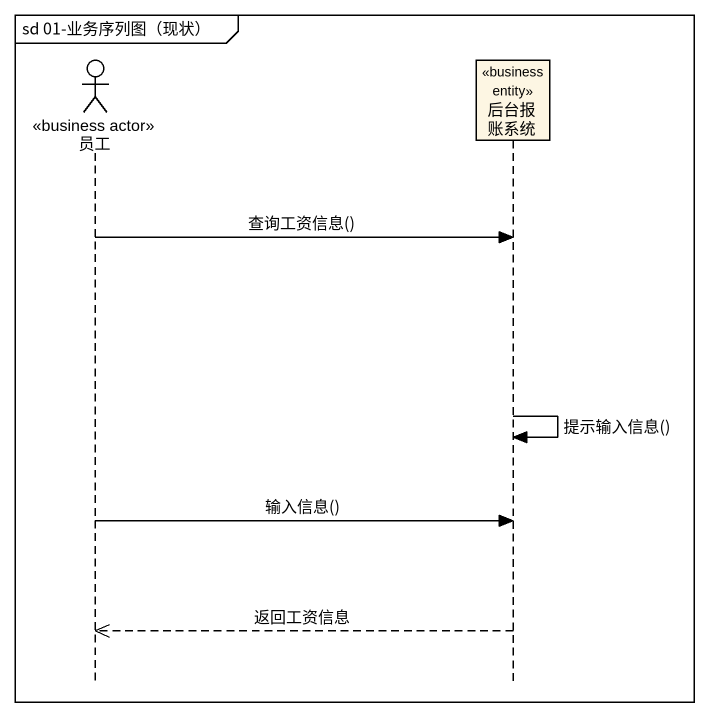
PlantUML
@startuml
mainframe sd 01-业务序列图（现状）
hide footbox
actor 员工 <<business actor>>
participant 后台报账系统 <<business entity>>

员工 -> 后台报账系统 : 查询工资信息()
后台报账系统 -> 后台报账系统 : 提示输入信息()
员工 -> 后台报账系统 : 输入信息()
后台报账系统 -->> 员工 : 返回工资信息
@enduml
